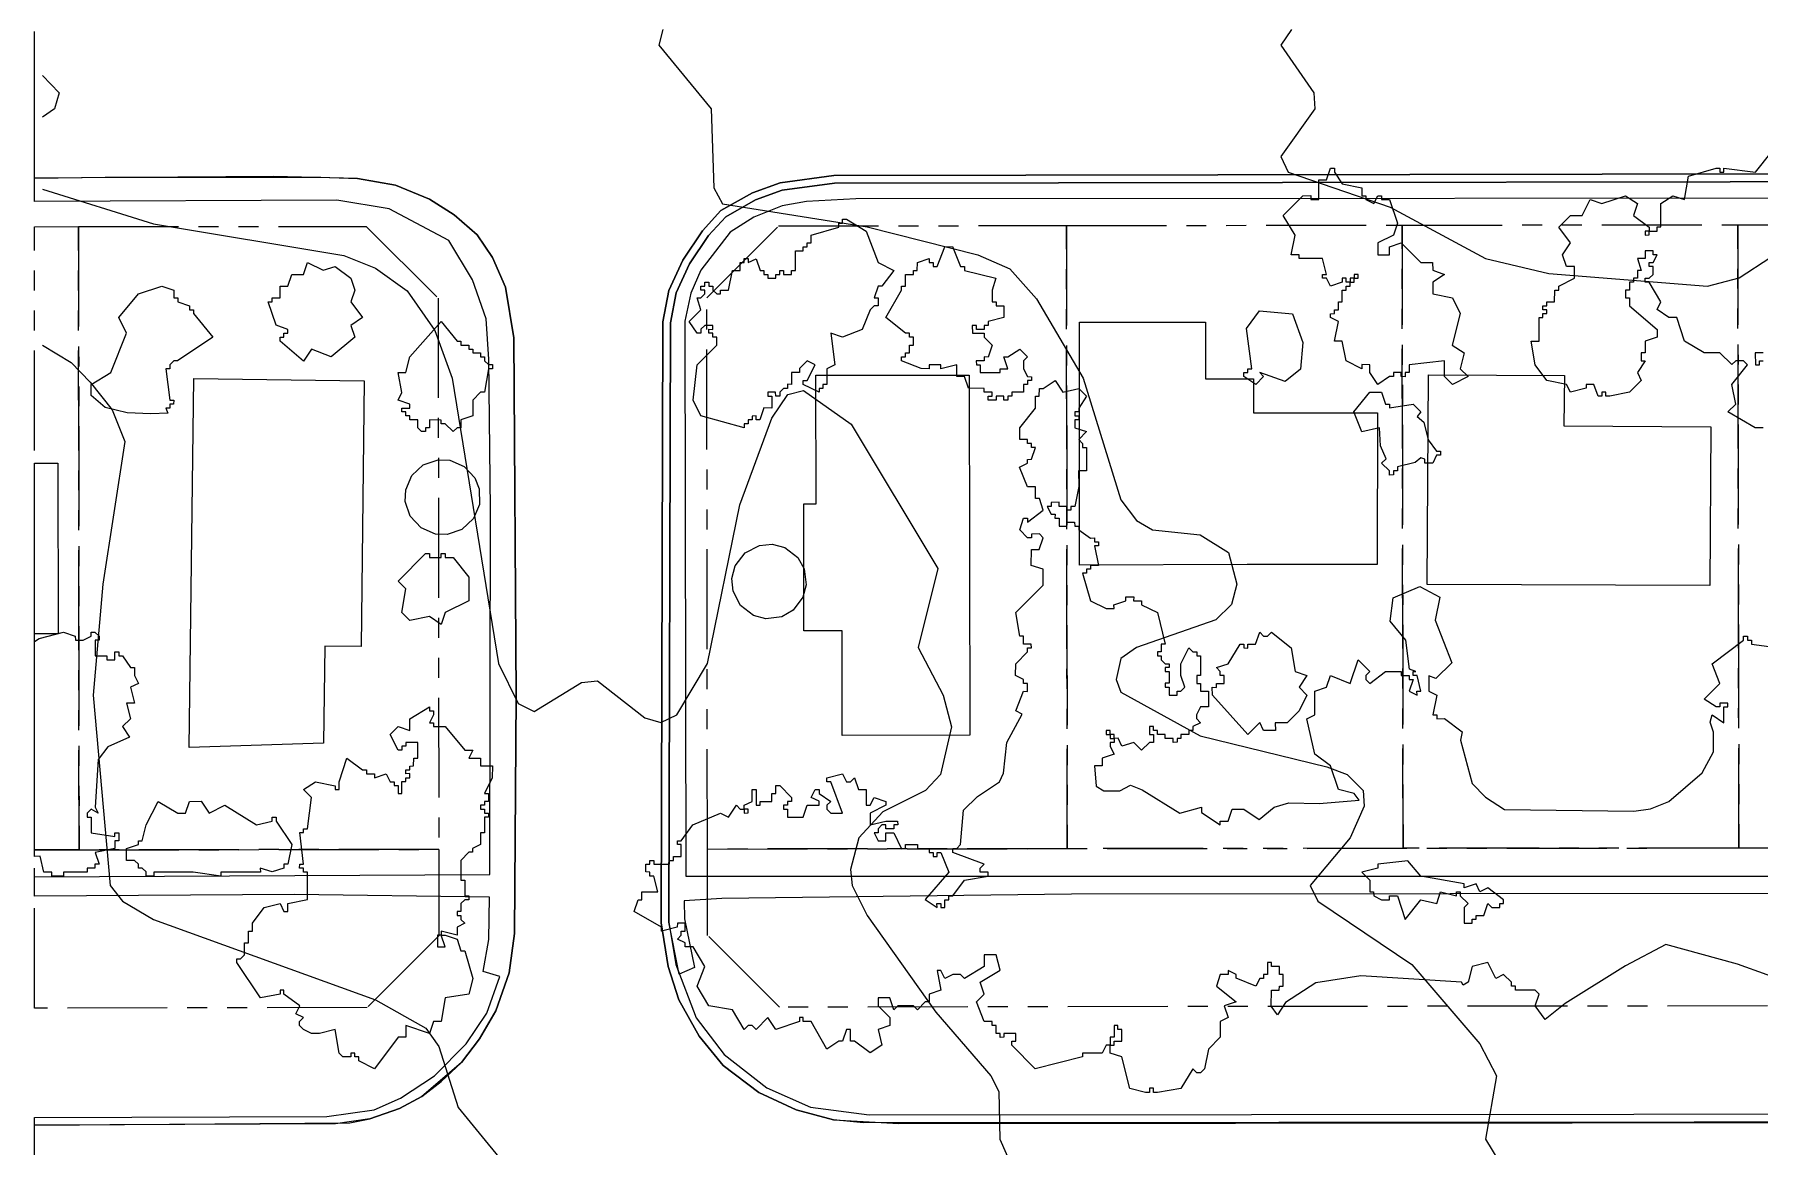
# Model space of a CAD drawing. Header units: metres. Extents: x -550 to 550, y -500 to 950.
# Drawn here: x -550 to -440.4, y -434.4 to -363.7 of the extents above; entities that cross this region are included whole.
import ezdxf

# ---------------------------------------------------------------- set-up
doc = ezdxf.new("R2010")
doc.units = ezdxf.units.M
doc.header["$LTSCALE"] = 2
doc.linetypes.add('PHANTOM', pattern=[6.35, 3.175, -0.635, 0.635, -0.635, 0.635, -0.635])
for name, color, linetype in [('SITE-BLDG-EXIST', 7, 'CONTINUOUS'), ('SITE-PROPERTY', 7, 'PHANTOM'), ('SITE-ROAD-CURB', 7, 'CONTINUOUS'), ('SITE-ROAD-PAVED', 7, 'CONTINUOUS'), ('SITE-TREE-CANOPY', 94, 'CONTINUOUS'), ('TOPO-CONTOUR-MAJOR', 8, 'CONTINUOUS'), ('TOPO-CONTOUR-MINOR', 9, 'CONTINUOUS')]:
    doc.layers.add(name, color=color, linetype=linetype)

msp = doc.modelspace()

# ---------------------------------------------------------------- linework, layer by layer
at = {"layer": 'SITE-BLDG-EXIST'}
for points in [[(-472.95, -397.43), (-483.59, -397.47), (-483.59, -382.02), (-475.6, -382.02), (-475.6, -385.63), (-472.55, -385.64), (-472.55, -387.8), (-464.67, -387.8), (-464.68, -397.43)], [(-531.56, -402.63), (-531.63, -408.8), (-540.17, -409.07), (-539.88, -385.62), (-529.05, -385.76), (-529.25, -402.65)], [(-498.67, -408.3), (-498.68, -401.66), (-501.12, -401.66), (-501.12, -393.57), (-500.34, -393.57), (-500.35, -385.4), (-490.6, -385.39), (-490.57, -408.29)], [(-461.51, -398.7), (-461.42, -385.37), (-452.79, -385.43), (-452.82, -388.62), (-443.48, -388.68), (-443.54, -398.76)], [(-548.52, -391), (-548.5, -401.85), (-550, -401.85), (-550, -391)]]:
    msp.add_lwpolyline(points, close=True, dxfattribs=at)
at = {"layer": 'SITE-PROPERTY'}
for points in [[(-547.2, -375.95), (-547.17, -415.58), (-550, -415.58), (-550, -375.96)], [(-547.17, -415.58), (-547.2, -375.95), (-528.92, -375.94), (-524.35, -380.5), (-524.31, -415.54)], [(-507.24, -415.52), (-507.28, -380.48), (-502.72, -375.91), (-484.43, -375.89), (-484.38, -415.5)], [(-484.38, -415.5), (-484.43, -375.89), (-463.1, -375.86), (-463.04, -415.47)], [(-463.04, -415.47), (-463.1, -375.86), (-441.77, -375.84), (-441.7, -415.46)], [(-441.7, -415.46), (-441.77, -375.84), (-420.45, -375.81), (-420.36, -415.43)], [(-547.17, -415.58), (-524.31, -415.54), (-524.3, -421.04), (-528.86, -425.6), (-550, -425.63), (-550, -415.58)]]:
    msp.add_lwpolyline(points, close=True, dxfattribs=at)
msp.add_lwpolyline([(-359.82, -417.33), (-365.47, -419.06), (-371.2, -420.56), (-376.99, -421.81), (-386.28, -423.4), (-395.64, -424.54), (-405.06, -425.23), (-414.49, -425.46), (-502.66, -425.57), (-507.23, -421.02), (-507.24, -415.52), (-404.36, -415.41), (-397.51, -415.22), (-391.75, -414.79), (-386.02, -414.12), (-380.32, -413.21), (-374.66, -412.05), (-369.13, -410.65), (-363.65, -409.04), (-358.26, -407.19)], dxfattribs=at)
at = {"layer": 'SITE-ROAD-CURB'}
for points in [[(-315.65, -418.24), (-484.11, -418.38), (-506.32, -418.66), (-508.72, -418.81), (-508.69, -419.95), (-508.06, -423.06), (-509.03, -423.47), (-509.7, -420.18), (-509.59, -382.08), (-509.22, -380.17), (-508.39, -378.33), (-507.17, -376.53), (-506.07, -375.33), (-504.18, -374.25), (-502.49, -373.65), (-499.17, -373.19), (-413.79, -373.06), (-405.66, -372.89), (-393.11, -371.73), (-384.56, -370.41), (-373.87, -367.97), (-369.73, -366.7), (-363.54, -365.19), (-359.32, -364.43)], [(-360.24, -365.67), (-364.54, -366.42), (-374.28, -369.22), (-378.54, -370.27), (-383.46, -371.26), (-386.92, -371.87), (-397.81, -373.33), (-405.51, -373.93), (-421.71, -374.14), (-497.82, -374.2), (-500.94, -374.36), (-502.5, -374.63), (-504.29, -375.35), (-505.79, -376.31), (-507.67, -378.72), (-508.29, -380.18), (-508.67, -381.97), (-508.62, -417.24), (-377.54, -417.24), (-364.25, -417.04), (-315.63, -416.94)], [(-259.76, -432.74), (-497.32, -432.92), (-499.24, -432.74), (-501.61, -432.09), (-503.98, -431), (-506.25, -429.28), (-507.77, -427.41), (-509.06, -425.1), (-509.73, -422.98), (-510.19, -420.21), (-510.08, -382.01), (-509.69, -380.01), (-508.81, -378.09), (-507.55, -376.22), (-506.38, -374.94), (-504.38, -373.8), (-502.61, -373.17), (-499.21, -372.7), (-413.79, -372.56)], [(-413.79, -373.06), (-499.17, -373.19), (-502.49, -373.65), (-504.18, -374.25), (-506.07, -375.33), (-507.17, -376.53), (-508.39, -378.33), (-509.22, -380.17), (-509.59, -382.08), (-509.7, -420.18), (-509.25, -422.86), (-507.96, -426.26), (-506.18, -428.59), (-503.46, -430.7), (-500.69, -431.92), (-496.97, -432.42), (-424.08, -432.36)]]:
    msp.add_lwpolyline(points, dxfattribs=at)
msp.add_lwpolyline([(-545.5, -372.81), (-531.81, -372.81), (-529.48, -372.9), (-527.06, -373.32), (-524.91, -374.21), (-523.33, -375.21), (-521.88, -376.48), (-520.89, -377.93), (-520.08, -379.8), (-519.55, -383.03), (-519.4, -405.79), (-519.49, -420.89), (-519.83, -423.38), (-520.69, -425.8), (-521.73, -427.58), (-522.87, -429.09), (-525.38, -431.25), (-526.81, -432.01), (-528.7, -432.68), (-530.87, -432.99), (-550, -433.07), (-550, -432.59), (-531.42, -432.52), (-528.42, -432.09), (-526.74, -431.36), (-524.58, -429.94), (-522.57, -427.9), (-521.26, -425.95), (-520.43, -423.63), (-521.49, -423.31), (-521.13, -421.28), (-521.08, -418.57), (-533.47, -418.42), (-550, -418.51), (-550, -417.29), (-521.07, -417.13), (-521.03, -393.94), (-521.14, -384.39), (-521.3, -381.82), (-522.16, -379.33), (-523.67, -376.84), (-527.46, -374.83), (-530.78, -374.28), (-550, -374.37), (-550, -372.87)], close=True, dxfattribs=at)
at = {"layer": 'SITE-ROAD-PAVED'}
for points in [[(-550, -443.5), (-550, -433.07), (-529.96, -432.93), (-528.7, -432.68), (-526.81, -432.01), (-525.38, -431.25), (-524.17, -430.29), (-522.87, -429.09), (-521.73, -427.58), (-520.69, -425.8), (-519.83, -423.38), (-519.49, -420.89), (-519.4, -405.79), (-519.55, -383.03), (-520.08, -379.8), (-520.89, -377.93), (-521.88, -376.48), (-523.33, -375.21), (-524.91, -374.21), (-527.06, -373.32), (-529.48, -372.9), (-534.81, -372.78), (-550, -372.87), (-550, -363.55)], [(-413.79, -372.56), (-499.21, -372.7), (-502.61, -373.17), (-504.38, -373.8), (-506.38, -374.94), (-507.55, -376.22), (-508.81, -378.09), (-509.69, -380.01), (-510.08, -382.01), (-510.19, -420.21), (-509.73, -422.98), (-509.06, -425.1), (-507.77, -427.41), (-506.25, -429.28), (-503.98, -431), (-501.61, -432.09), (-499.24, -432.74), (-495.08, -432.96), (-259.76, -432.74)]]:
    msp.add_lwpolyline(points, dxfattribs=at)
at = {"layer": 'SITE-TREE-CANOPY'}
for points in [[(-440.15, -388.74), (-440.66, -388.74), (-442.4, -387.74), (-441.9, -387.24), (-442.15, -385.99), (-441.16, -384.74), (-441.4, -384.49), (-441.9, -384.49), (-442.15, -384.73), (-442.9, -383.99), (-443.9, -383.99), (-445.15, -383.24), (-445.65, -381.74), (-446.15, -381.74), (-446.9, -381.23), (-446.65, -380.73), (-447.41, -379.49), (-447.65, -379.49), (-447.65, -379.24), (-447.41, -379.24), (-447.15, -378.99), (-447.15, -378.49), (-447.4, -378.49), (-447.4, -378.24), (-447.15, -378.24), (-446.9, -377.74), (-447.15, -377.74), (-447.15, -377.49), (-447.66, -377.49), (-447.65, -377.99), (-448.15, -377.99), (-447.9, -378.74), (-448.15, -378.74), (-448.15, -379.24), (-448.4, -379.24), (-448.4, -379.49), (-448.66, -379.49), (-448.65, -379.99), (-448.9, -379.99), (-448.9, -380.49), (-448.65, -380.49), (-448.65, -380.99), (-446.9, -382.49), (-446.9, -382.99), (-447.65, -383.24), (-447.65, -383.99), (-447.9, -383.99), (-447.9, -384.49), (-447.65, -384.49), (-448.15, -385.24), (-447.9, -385.74), (-448.65, -386.49), (-449.9, -386.74), (-450.15, -386.74), (-450.15, -386.49), (-450.4, -386.49), (-450.4, -386.74), (-450.65, -386.74), (-450.91, -385.99), (-451.4, -385.99), (-451.4, -386.23), (-452.4, -386.49), (-452.65, -385.99), (-453.9, -385.74), (-454.65, -384.74), (-454.9, -383.24), (-454.4, -383.24), (-454.4, -381.74), (-454.15, -381.74), (-454.15, -381.49), (-453.9, -381.49), (-453.9, -381.24), (-454.15, -381.24), (-454.15, -380.99), (-453.9, -380.99), (-453.9, -380.74), (-453.41, -380.74), (-453.4, -379.99), (-453.15, -379.99), (-453.15, -379.74), (-452.15, -379.24), (-452.15, -378.49), (-452.65, -378.49), (-452.9, -377.74), (-452.4, -376.99), (-453.15, -375.99), (-452.4, -375.24), (-451.66, -375.24), (-451.16, -374.24), (-450.4, -374.49), (-448.9, -373.99), (-448.15, -374.49), (-448.4, -375.24), (-447.4, -376), (-447.4, -376.24), (-447.16, -376.24), (-446.9, -376.24), (-446.9, -375.98), (-446.65, -375.98), (-446.65, -374.49), (-445.9, -373.99), (-445.15, -374.24), (-444.9, -372.74), (-443.15, -372.24), (-442.9, -372.24), (-442.9, -372.49), (-442.66, -372.49), (-442.65, -372.24), (-440.65, -372.49), (-439.65, -371.24)], [(-440.15, -383.99), (-440.66, -383.99), (-440.65, -384.74), (-440.4, -384.74), (-440.4, -384.49), (-440.15, -384.49)], [(-438.02, -424.2), (-441.78, -422.84), (-446.34, -421.58), (-448.9, -422.95), (-452.73, -425.35), (-454, -426.36), (-454.65, -425.49), (-454.4, -424.74), (-454.65, -424.5), (-455.9, -424.49), (-455.9, -424.24), (-456.15, -424.24), (-456.15, -423.99), (-456.65, -423.49), (-457.15, -423.74), (-457.65, -422.74), (-458.65, -422.99), (-458.9, -423.99), (-459.22, -424.18), (-459.32, -423.99), (-465.72, -423.59), (-468.58, -424.03), (-470.51, -425.27), (-471.02, -426.06), (-471.41, -425.5), (-471.4, -424.49), (-470.91, -424.49), (-470.9, -424.24), (-470.65, -424.24), (-470.65, -423.49), (-470.9, -423.49), (-470.9, -422.99), (-471.4, -422.99), (-471.4, -422.74), (-471.65, -422.74), (-471.66, -423.49), (-471.9, -423.49), (-471.9, -423.74), (-472.15, -423.74), (-472.4, -424.24), (-473.65, -423.73), (-473.65, -423.49), (-474.16, -423.24), (-474.16, -423.49), (-474.65, -423.49), (-474.9, -424.24), (-473.65, -425.24), (-474.4, -425.49), (-474.15, -426.24), (-474.65, -426.49), (-474.65, -427.49), (-475.41, -428.24), (-475.65, -429.49), (-475.9, -429.74), (-476.15, -429.74), (-476.4, -429.49), (-477.15, -430.74), (-478.65, -430.99), (-478.9, -430.99), (-478.9, -430.73), (-479.15, -430.73), (-479.15, -430.99), (-479.41, -430.99), (-480.4, -430.74), (-480.91, -428.74), (-481.65, -428.5), (-481.65, -427.99), (-481.9, -427.99), (-482.16, -428.49), (-483.41, -428.49), (-483.41, -428.74), (-486.41, -429.49), (-487.9, -427.99), (-487.9, -427.74), (-487.65, -427.74), (-487.65, -427.24), (-488.4, -427.24), (-488.4, -427.48), (-488.65, -427.5), (-488.65, -427.24), (-488.9, -427.24), (-488.9, -426.74), (-489.15, -426.74), (-489.15, -426.49), (-489.65, -426.49), (-490.15, -425.24), (-489.65, -424.74), (-489.9, -423.99), (-488.65, -423.23), (-488.9, -422.24), (-489.65, -422.24), (-489.66, -422.99), (-490.9, -423.74), (-491.15, -423.49), (-491.65, -423.49), (-492.15, -423.74), (-492.4, -423.24), (-492.65, -423.24), (-492.4, -424.49), (-493.16, -424.74), (-493.15, -425.24), (-493.4, -425.24), (-493.9, -425.74), (-494.15, -425.49), (-495.15, -425.49), (-495.4, -425.74), (-495.65, -424.99), (-496.4, -424.99), (-496.4, -425.49), (-495.65, -426.24), (-495.65, -426.74), (-496.4, -426.99), (-496.15, -427.99), (-496.9, -428.48), (-497.9, -427.74), (-498.15, -427.74), (-498.15, -426.99), (-498.4, -426.99), (-498.65, -427.74), (-498.9, -427.74), (-499.65, -428.24), (-500.65, -426.49), (-501.15, -426.49), (-501.15, -426.24), (-501.4, -426.24), (-501.4, -426.49), (-502.9, -426.99), (-503.4, -426.24), (-504.15, -427), (-504.4, -426.74), (-504.66, -426.74), (-504.9, -426.99), (-505.65, -425.74), (-507.15, -425.49), (-507.9, -424.24), (-507.4, -422.99), (-508.15, -421.74), (-508.65, -421.74), (-508.65, -421.49), (-509.15, -421.24), (-508.9, -420.99), (-508.9, -420.74), (-508.65, -420.74), (-508.65, -420.24), (-509.15, -420.24), (-509.16, -420.49), (-510.15, -420.74), (-510.15, -420.49), (-511.9, -419.49), (-511.65, -418.74), (-511.4, -418.74), (-511.4, -418.24), (-510.4, -418.24), (-510.65, -417.24), (-510.9, -417.24), (-510.9, -416.99), (-511.15, -416.98), (-511.15, -416.48), (-510.91, -416.48), (-510.91, -416.24), (-510.65, -416.24), (-510.65, -416.49), (-509.66, -416.49), (-509.65, -416.24), (-509.4, -416.24), (-509.4, -415.99), (-508.9, -415.99), (-508.9, -415.24), (-509.15, -415.24), (-509.15, -414.99), (-508.9, -414.99), (-508.16, -413.99), (-506.4, -413.24), (-505.9, -413.49), (-505.4, -412.74), (-505.16, -412.99), (-504.9, -412.99), (-504.9, -412.74), (-504.4, -412.49), (-504.4, -411.74), (-504.15, -411.74), (-504.15, -412.73), (-503.9, -412.73), (-503.9, -412.49), (-503.15, -412.49), (-503.15, -411.99), (-502.9, -411.99), (-502.9, -411.49), (-502.65, -411.49), (-501.9, -412.24), (-501.9, -412.49), (-502.15, -412.49), (-502.15, -412.74), (-502.4, -412.74), (-502.4, -412.99), (-502.15, -412.99), (-502.15, -413.49), (-501.15, -413.5), (-500.9, -412.74), (-500.15, -412.74), (-500.15, -412.48), (-500.65, -412.24), (-500.4, -411.74), (-500.15, -411.74), (-500.15, -411.99), (-499.4, -412.49), (-499.65, -412.74), (-499.65, -412.99), (-499.4, -413.24), (-498.65, -413.24), (-499.4, -411.24), (-499.65, -411.24), (-499.65, -410.99), (-498.65, -410.74), (-498.4, -411.24), (-498.15, -411.24), (-497.9, -410.99), (-497.65, -411.74), (-497.15, -411.74), (-497.16, -412.74), (-496.9, -412.74), (-496.65, -412.24), (-495.91, -412.49), (-495.91, -412.74), (-496.9, -413.25), (-496.9, -413.99), (-495.9, -413.74), (-495.16, -413.74), (-495.15, -413.99), (-495.4, -413.99), (-495.4, -414.24), (-495.9, -414.24), (-495.9, -413.99), (-496.15, -413.99), (-496.4, -414.24), (-496.4, -414.49), (-496.65, -414.49), (-496.4, -414.99), (-495.9, -414.99), (-495.9, -414.49), (-495.4, -414.49), (-494.91, -415.5), (-494.65, -415.48), (-494.65, -415.24), (-493.9, -415.24), (-493.9, -415.49), (-493.15, -415.49), (-493.15, -415.74), (-492.9, -415.74), (-492.9, -415.99), (-492.65, -415.99), (-492.65, -415.74), (-492.41, -415.74), (-491.9, -416.99), (-493.4, -418.73), (-492.65, -419.24), (-492.66, -418.99), (-492.4, -418.99), (-492.4, -419.24), (-492.15, -419.24), (-492.15, -418.74), (-491.9, -418.74), (-491.9, -418.49), (-491.65, -418.49), (-490.9, -417.49), (-489.4, -417.24), (-489.4, -416.99), (-489.9, -416.99), (-489.9, -416.74), (-489.65, -416.49), (-491.65, -415.74), (-491.65, -415.49), (-491.4, -415.49), (-491.15, -415.24), (-490.98, -413.05), (-490.08, -412.18), (-488.68, -411.25), (-488.42, -410.7), (-488.21, -408.75), (-487.25, -406.94), (-487.65, -406.74), (-487.15, -405.49), (-486.91, -405.5), (-486.9, -404.99), (-487.15, -404.99), (-487.15, -404.74), (-487.66, -404.49), (-487.65, -403.74), (-486.9, -402.99), (-486.9, -402.74), (-486.65, -402.74), (-486.66, -402.49), (-487.15, -402.49), (-487.15, -401.99), (-487.4, -401.99), (-487.65, -400.49), (-485.91, -398.74), (-485.9, -397.74), (-486.66, -397.49), (-486.65, -396.49), (-486.16, -396.49), (-485.9, -395.74), (-486.15, -395.48), (-486.65, -395.5), (-486.65, -395.74), (-486.9, -395.74), (-487.4, -395.24), (-487.15, -394.49), (-486.9, -394.49), (-486.9, -394.74), (-485.9, -393.99), (-486.15, -393.24), (-486.4, -393.24), (-486.4, -392.49), (-486.9, -392.49), (-487.41, -391.24), (-486.9, -390.99), (-486.9, -390.75), (-486.65, -390.73), (-486.4, -389.99), (-486.65, -389.99), (-486.65, -389.74), (-486.9, -389.74), (-486.9, -389.49), (-487.4, -389.49), (-487.4, -388.74), (-486.4, -387.49), (-486.4, -386.74), (-486.16, -386.74), (-486.15, -386.24), (-485.9, -386.24), (-485.15, -385.74), (-484.65, -386.49), (-483.65, -386.24), (-483.15, -386.73), (-483.65, -387.49), (-483.65, -387.74), (-483.9, -387.73), (-483.9, -387.99), (-483.65, -387.99), (-483.65, -388.24), (-483.9, -388.24), (-483.9, -388.74), (-483.15, -388.99), (-483.65, -389.49), (-483.4, -389.74), (-483.4, -389.99), (-483.15, -389.99), (-483.15, -391.48), (-483.66, -391.49), (-483.65, -392.48), (-483.9, -393.74), (-484.15, -393.74), (-484.15, -393.99), (-484.4, -393.99), (-484.4, -393.74), (-484.9, -393.74), (-484.9, -393.48), (-485.4, -393.49), (-485.4, -393.74), (-485.65, -393.74), (-485.4, -394.24), (-485.15, -394.24), (-485.16, -394.49), (-484.9, -394.49), (-484.9, -394.99), (-484.4, -394.99), (-484.4, -394.74), (-483.91, -394.74), (-483.9, -394.99), (-483.65, -394.99), (-483.65, -395.24), (-482.9, -395.75), (-482.65, -395.73), (-482.65, -395.99), (-482.4, -395.99), (-482.4, -396.24), (-482.65, -396.24), (-482.4, -397.49), (-482.91, -397.49), (-482.91, -397.74), (-483.15, -397.74), (-483.15, -397.99), (-483.4, -397.99), (-482.9, -399.74), (-481.9, -400.24), (-481.4, -400.24), (-481.41, -399.99), (-480.65, -399.74), (-480.65, -399.49), (-480.15, -399.49), (-480.16, -399.74), (-479.65, -399.74), (-479.65, -399.99), (-478.65, -400.49), (-478.15, -402.49), (-478.4, -402.49), (-478.4, -402.99), (-478.65, -402.99), (-478.65, -403.24), (-478.4, -403.24), (-478.4, -403.49), (-478.15, -403.74), (-477.9, -403.74), (-477.9, -403.99), (-478.15, -403.99), (-478.15, -404.24), (-477.9, -404.24), (-477.9, -404.98), (-478.15, -404.98), (-478.15, -405.24), (-477.9, -405.24), (-477.9, -405.74), (-477.4, -405.74), (-477.4, -405.49), (-477.15, -405.49), (-476.9, -405.24), (-477.15, -404.49), (-477.15, -403.74), (-476.65, -402.74), (-476.4, -402.98), (-476.15, -402.99), (-476.15, -403.24), (-475.9, -403.24), (-475.9, -404.49), (-476.15, -404.49), (-476.15, -404.99), (-475.9, -404.99), (-475.9, -405.49), (-475.4, -405.49), (-475.4, -406.49), (-475.9, -406.49), (-476.16, -406.99), (-476.16, -407.23), (-475.9, -407.49), (-476.4, -407.73), (-476.4, -407.99), (-476.66, -407.99), (-476.66, -408.23), (-477.15, -408.25), (-477.15, -408.49), (-477.4, -408.49), (-477.4, -408.73), (-477.65, -408.75), (-477.65, -408.49), (-478.15, -408.49), (-478.15, -408.24), (-478.65, -408.24), (-478.65, -407.99), (-478.9, -407.99), (-478.9, -407.74), (-479.16, -407.74), (-479.16, -407.99), (-479.15, -408.24), (-478.9, -408.24), (-478.9, -408.74), (-479.15, -408.74), (-479.65, -409.24), (-480.15, -408.74), (-480.91, -408.99), (-481.15, -408.48), (-481.4, -408.5), (-481.4, -408.74), (-481.65, -408.74), (-481.65, -409), (-481.4, -409.49), (-482.15, -409.74), (-482.15, -410.24), (-482.65, -410.24), (-482.55, -411.52), (-482.06, -411.82), (-481.03, -411.82), (-480.35, -411.47), (-479.61, -411.76), (-477.23, -413.25), (-475.84, -412.87), (-475.85, -413.19), (-474.65, -413.99), (-474.65, -413.74), (-474.15, -413.74), (-473.9, -412.99), (-473.15, -412.99), (-472.18, -413.64), (-471.23, -412.85), (-470.29, -412.58), (-468.36, -412.63), (-465.83, -412.42), (-466.15, -411.99), (-467.15, -411.74), (-467.65, -410.24), (-468.65, -409.49), (-469.15, -407.24), (-468.65, -406.99), (-468.65, -405.49), (-467.9, -405.24), (-467.65, -404.49), (-466.4, -404.99), (-465.9, -403.49), (-465.15, -404.24), (-465.4, -404.49), (-465.4, -404.74), (-465.15, -404.99), (-464.16, -404.24), (-463.15, -404.24), (-463.15, -404.49), (-462.65, -404.49), (-462.65, -404.74), (-462.4, -404.74), (-462.65, -405.48), (-462.15, -405.74), (-462.16, -405.49), (-461.9, -405.49), (-462.15, -404.48), (-462.4, -404.5), (-462.4, -404.24), (-462.22, -404.24), (-462.62, -404.09), (-462.87, -402.25), (-463.86, -401.03), (-463.66, -399.55), (-461.98, -398.84), (-460.7, -399.51), (-461, -400.98), (-459.93, -403.68), (-460.96, -404.68), (-461.4, -404.52), (-461.4, -405.49), (-460.9, -405.74), (-461.15, -406.99), (-460.9, -406.99), (-460.9, -407.24), (-460.4, -407.23), (-459.29, -408.07), (-459.39, -408.6), (-458.64, -411.36), (-457.81, -412.23), (-456.6, -413.01), (-448.37, -413.12), (-447.31, -412.97), (-446.16, -412.5), (-444.04, -410.68), (-443.32, -409.35), (-443.32, -408.1), (-443.52, -407.46), (-443.4, -406.99), (-442.66, -407.49), (-442.65, -406.49), (-442.4, -406.49), (-442.4, -406.24), (-442.9, -406.24), (-442.9, -406.49), (-443.15, -406.49), (-443.9, -405.99), (-442.9, -404.99), (-443.4, -403.74), (-441.4, -402.24), (-441.4, -401.99), (-441.15, -401.99), (-441.15, -402.24), (-440.9, -402.24), (-440.9, -402.49), (-439.15, -402.74)]]:
    msp.add_lwpolyline(points, dxfattribs=at)
for points in [[(-466.65, -379.49), (-466.65, -379.24), (-466.9, -379.24), (-466.9, -379.49), (-467.65, -379.74), (-467.9, -379.24), (-468.15, -379.24), (-468.15, -378.99), (-467.91, -378.99), (-468.15, -377.99), (-469.65, -377.99), (-469.65, -377.74), (-470.15, -377.74), (-469.9, -376.49), (-470.65, -375.24), (-469.4, -374), (-468.9, -373.98), (-468.9, -374.24), (-468.4, -374.24), (-468.4, -372.98), (-467.9, -372.99), (-467.65, -372.24), (-467.4, -372.24), (-467.4, -372.49), (-466.9, -373.24), (-465.65, -373.49), (-465.65, -373.99), (-465.41, -373.99), (-465.41, -374.23), (-464.9, -374.49), (-464.65, -373.99), (-464.4, -373.99), (-464.4, -374.24), (-463.9, -374.24), (-463.4, -375.74), (-463.65, -376.5), (-464.65, -376.99), (-464.65, -377.74), (-463.9, -377.74), (-463.9, -377.24), (-463.16, -376.99), (-461.9, -378.24), (-461.16, -378.24), (-461.15, -378.73), (-460.4, -378.99), (-461.15, -379.49), (-461.15, -380.24), (-459.9, -380.49), (-459.4, -381.48), (-459.91, -383.49), (-459.15, -383.99), (-459.4, -384.99), (-458.9, -385.49), (-459.9, -385.99), (-460.4, -385.49), (-460.41, -384.49), (-462.65, -384.74), (-462.65, -385.24), (-462.9, -385.24), (-462.9, -385.5), (-463.15, -385.49), (-463.15, -385.24), (-463.65, -385.24), (-463.65, -385.49), (-463.9, -385.49), (-464.65, -385.99), (-465.15, -385.24), (-465.15, -384.74), (-465.65, -384.73), (-465.65, -384.99), (-466.65, -384.49), (-466.9, -383.24), (-467.4, -383.24), (-467.15, -381.99), (-467.65, -381.74), (-467.65, -381.5), (-467.4, -381.48), (-467.4, -381.24), (-467.15, -381.24), (-467.15, -380.74), (-466.9, -380.74), (-466.9, -379.99), (-466.65, -379.99), (-466.65, -379.74), (-466.4, -379.74), (-466.4, -379.49)], [(-496.15, -379.74), (-496.4, -379.74), (-496.65, -380.49), (-496.4, -380.49), (-496.4, -380.99), (-496.65, -380.99), (-496.9, -381.24), (-497.4, -382.49), (-498.65, -382.99), (-499.4, -382.74), (-499.15, -384.74), (-499.65, -384.99), (-499.65, -385.99), (-499.9, -385.99), (-499.9, -386.24), (-500.15, -386.24), (-500.15, -386.49), (-501.15, -385.99), (-501.15, -385.74), (-500.9, -385.74), (-500.4, -384.74), (-500.9, -384.48), (-501.4, -384.98), (-501.4, -385.24), (-501.9, -385.24), (-501.9, -385.99), (-502.15, -385.98), (-502.15, -386.24), (-502.4, -386.24), (-502.65, -386.48), (-502.65, -386.74), (-502.9, -386.74), (-502.91, -386.48), (-503.4, -386.49), (-503.4, -386.74), (-503.15, -386.74), (-503.15, -387.49), (-503.65, -387.48), (-503.91, -388.24), (-504.15, -388.24), (-504.15, -387.98), (-504.4, -388), (-504.4, -388.24), (-504.65, -388.24), (-504.65, -388.5), (-504.9, -388.49), (-504.9, -388.74), (-507.66, -387.99), (-508.15, -386.99), (-507.9, -384.74), (-506.65, -383.49), (-506.65, -382.99), (-506.9, -382.99), (-506.9, -382.74), (-507.15, -382.74), (-507.15, -382.48), (-506.9, -382.49), (-506.9, -382.24), (-507.4, -382.24), (-507.65, -382.48), (-507.66, -382.74), (-507.9, -382.74), (-508.41, -381.99), (-507.65, -381.24), (-507.9, -380.49), (-507.65, -380.49), (-507.41, -380.24), (-507.41, -379.99), (-507.65, -379.99), (-507.65, -379.74), (-507.4, -379.74), (-507.4, -379.49), (-507.15, -379.49), (-507.15, -379.74), (-506.9, -379.74), (-506.9, -379.99), (-506.65, -380.24), (-506.4, -380.24), (-506.4, -379.99), (-505.9, -380), (-505.65, -378.74), (-505.15, -378.74), (-505.16, -378.24), (-504.9, -378.24), (-504.9, -377.99), (-504.65, -377.99), (-504.65, -378.24), (-504.15, -378), (-503.9, -378.74), (-503.65, -378.74), (-503.65, -378.99), (-503.4, -378.99), (-503.4, -379.24), (-502.9, -379.24), (-502.9, -378.99), (-502.65, -378.99), (-502.65, -378.74), (-502.4, -378.74), (-502.4, -378.99), (-501.9, -378.99), (-501.9, -378.74), (-501.65, -378.74), (-501.65, -377.49), (-501.15, -377.49), (-501.15, -377.24), (-500.91, -377.24), (-500.9, -376.99), (-500.65, -376.99), (-500.65, -376.49), (-498.9, -375.99), (-498.9, -375.74), (-498.66, -375.74), (-498.66, -375.49), (-498.4, -375.49), (-497.15, -376.24), (-496.4, -378.24), (-495.4, -378.74)], [(-447.65, -376.24), (-447.65, -376.5), (-447.4, -376.48), (-447.4, -376.24)], [(-491.15, -378.49), (-490.9, -378.49), (-490.9, -378.74), (-488.91, -379.24), (-489.15, -379.99), (-489.15, -380.74), (-488.9, -380.74), (-488.9, -380.99), (-488.4, -380.99), (-488.4, -381.74), (-489.4, -381.99), (-489.4, -382.24), (-489.65, -382.24), (-489.65, -382.49), (-490.15, -382.49), (-490.15, -382.24), (-490.41, -382.24), (-490.4, -382.74), (-489.65, -382.74), (-489.65, -382.99), (-489.15, -383.49), (-489.4, -384.25), (-489.65, -384.24), (-489.65, -384.49), (-490.16, -384.49), (-490.15, -384.74), (-489.9, -384.75), (-489.9, -385.23), (-488.65, -385.24), (-488.65, -384.99), (-488.15, -384.99), (-488.4, -384.24), (-488.15, -384.24), (-487.4, -383.74), (-486.9, -384.24), (-487.15, -384.49), (-487.15, -384.99), (-486.91, -385.49), (-486.65, -385.5), (-486.65, -385.74), (-486.9, -385.74), (-486.9, -386), (-487.15, -385.99), (-487.15, -386.48), (-487.9, -386.49), (-487.9, -386.74), (-488.15, -386.74), (-488.15, -386.99), (-488.4, -386.99), (-488.4, -386.74), (-488.9, -386.74), (-488.9, -386.99), (-489.4, -386.99), (-489.4, -386.74), (-489.15, -386.74), (-489.15, -386.49), (-489.65, -386.49), (-489.65, -386.24), (-490.65, -386.23), (-490.9, -385.49), (-491.4, -385.49), (-491.4, -384.74), (-492.4, -384.99), (-492.4, -384.74), (-493.15, -384.74), (-493.16, -384.99), (-493.65, -384.98), (-494.9, -384.49), (-494.9, -384.24), (-494.65, -384.24), (-494.65, -383.99), (-494.4, -383.99), (-494.4, -383.49), (-494.15, -383.49), (-494.15, -382.99), (-494.4, -382.99), (-494.4, -382.74), (-494.66, -382.74), (-495.9, -381.74), (-494.9, -379.99), (-494.9, -379.74), (-494.65, -379.74), (-494.65, -378.99), (-494.15, -378.99), (-494.15, -378.74), (-493.91, -378.74), (-493.9, -378.24), (-493.15, -377.99), (-493.15, -378.24), (-492.9, -378.24), (-492.9, -378.49), (-492.65, -378.49), (-492.15, -377.24), (-491.66, -377.23)], [(-531.65, -378.73), (-530.9, -378.49), (-529.9, -379.24), (-529.65, -379.99), (-529.9, -380.74), (-529.15, -381.74), (-529.9, -382.24), (-529.65, -382.99), (-531.15, -384.24), (-532.4, -383.74), (-532.9, -384.5), (-534.4, -383.24), (-534.4, -382.99), (-534.15, -382.99), (-534.15, -382.74), (-533.9, -382.74), (-533.9, -382.49), (-534.65, -382.23), (-535.16, -380.74), (-534.9, -380.74), (-534.9, -380.49), (-534.4, -380.49), (-534.4, -379.74), (-533.9, -379.74), (-533.65, -378.99), (-532.91, -378.99), (-532.65, -378.24)], [(-466.15, -379.49), (-466.15, -379.24), (-466.4, -379.24), (-466.4, -379.49)], [(-465.9, -379.24), (-465.9, -378.99), (-466.15, -378.99), (-466.15, -379.24)], [(-542.6, -387.85), (-544.11, -387.79), (-545.5, -387.45), (-546.4, -386.69), (-546.4, -385.99), (-545.16, -385.23), (-544.15, -382.74), (-544.65, -381.74), (-543.4, -380.24), (-541.9, -379.74), (-541.15, -379.99), (-541.15, -380.49), (-540.9, -380.49), (-540.9, -380.74), (-540.15, -380.99), (-540.15, -381.24), (-539.9, -381.24), (-539.9, -381.49), (-538.66, -382.99), (-540.91, -384.49), (-541.15, -384.49), (-541.4, -384.74), (-541.4, -384.99), (-541.65, -384.99), (-541.4, -386.99), (-541.15, -386.99), (-541.16, -387.24), (-541.4, -387.24), (-541.4, -387.49), (-541.65, -387.49), (-541.52, -387.82)], [(-472.99, -382.43), (-472.17, -381.3), (-470.07, -381.51), (-469.41, -383.32), (-469.56, -385.02), (-470.53, -385.8), (-472.15, -385.24), (-471.9, -385.49), (-472.4, -385.99), (-473.15, -385.49), (-473.15, -385.24), (-472.9, -385.24), (-472.9, -384.99), (-472.65, -384.99)], [(-523.15, -383.24), (-522.9, -383.24), (-522.9, -383.49), (-522.4, -383.49), (-522.41, -383.74), (-522.15, -383.74), (-522.15, -383.99), (-521.65, -383.99), (-521.65, -384.24), (-521.4, -384.24), (-521.4, -384.49), (-521.15, -384.73), (-520.9, -384.73), (-520.9, -384.99), (-521.15, -384.99), (-521.4, -386.49), (-521.65, -386.49), (-522.15, -386.99), (-522.15, -387.99), (-522.9, -388.24), (-522.9, -388.74), (-523.15, -388.74), (-523.4, -388.99), (-523.9, -388.49), (-524.15, -388.49), (-524.15, -388.25), (-524.9, -388.24), (-524.91, -388.74), (-525.15, -388.74), (-525.15, -388.99), (-525.4, -388.99), (-525.65, -388.74), (-525.65, -388.24), (-526.15, -388.24), (-526.15, -387.99), (-526.4, -387.99), (-526.4, -387.74), (-526.65, -387.74), (-526.65, -387.49), (-526.15, -387.49), (-526.15, -387.24), (-526.9, -386.98), (-526.65, -386.5), (-526.9, -385.24), (-526.4, -385.24), (-526.15, -384.24), (-524.15, -381.99)], [(-460.91, -390.24), (-460.65, -390.24), (-460.65, -390.49), (-460.91, -390.49), (-461.15, -390.99), (-461.65, -390.99), (-461.65, -390.74), (-461.9, -390.65), (-462.26, -390.95), (-463.4, -391.23), (-463.4, -391.49), (-463.65, -391.49), (-463.65, -391.73), (-463.9, -391.75), (-463.9, -391.49), (-464.4, -390.99), (-464.12, -390.71), (-464.47, -389.9), (-464.53, -388.74), (-465.65, -389), (-466.16, -387.74), (-465.15, -386.49), (-464.4, -386.49), (-464.15, -387.24), (-463.9, -387.24), (-463.9, -387.48), (-462.4, -387.24), (-461.9, -387.74), (-462.15, -388.02), (-461.72, -388.39), (-461.44, -389.52)], [(-522.11, -394.52), (-522.84, -395.2), (-523.78, -395.52), (-524.53, -395.5), (-525.44, -395.11), (-526.12, -394.37), (-526.44, -393.44), (-526.41, -392.69), (-526.02, -391.78), (-525.3, -391.1), (-524.35, -390.78), (-523.61, -390.8), (-522.7, -391.2), (-522.02, -391.92), (-521.74, -392.62), (-521.72, -393.61)], [(-523.9, -396.99), (-523.4, -396.99), (-522.4, -398.24), (-522.4, -399.74), (-523.9, -400.49), (-524.15, -401.24), (-524.9, -400.74), (-526.15, -400.99), (-526.65, -400.49), (-526.4, -398.99), (-526.9, -398.49), (-525.16, -396.74), (-524.9, -396.74), (-524.9, -396.99), (-524.4, -396.99), (-524.15, -396.99), (-524.15, -396.74), (-523.91, -396.74)], [(-500.96, -398.72), (-501.17, -399.52), (-501.79, -400.33), (-502.51, -400.76), (-503.53, -400.89), (-504.32, -400.68), (-505.14, -400.04), (-505.61, -399.14), (-505.69, -398.32), (-505.48, -397.52), (-504.85, -396.7), (-503.94, -396.23), (-503.12, -396.15), (-502.32, -396.36), (-501.5, -397), (-501.1, -397.71)], [(-549.7, -402.14), (-548.15, -401.74), (-547.41, -401.99), (-547.4, -402.24), (-546.9, -402.24), (-546.4, -401.98), (-546.4, -401.74), (-546.16, -401.74), (-545.9, -401.99), (-545.9, -402.24), (-546.15, -402.24), (-546.15, -403.24), (-545.41, -403.24), (-545.4, -403.49), (-544.9, -403.49), (-544.9, -402.99), (-544.65, -402.99), (-544.65, -403.24), (-544.4, -403.24), (-543.9, -403.99), (-543.65, -403.99), (-543.65, -404.49), (-543.4, -404.99), (-543.91, -405.24), (-543.65, -406.24), (-544.15, -406.24), (-543.9, -407.24), (-544.4, -407.74), (-543.96, -408.41), (-545.34, -409.03), (-545.95, -409.84), (-546.14, -412.85), (-545.95, -413.24), (-546.4, -412.99), (-546.65, -413.24), (-546.65, -413.49), (-546.4, -413.49), (-546.4, -414.49), (-544.9, -414.73), (-544.9, -414.49), (-544.65, -414.49), (-544.65, -414.99), (-544.9, -414.99), (-544.9, -415.49), (-546.15, -415.75), (-545.9, -416.49), (-546.16, -416.49), (-546.16, -416.74), (-546.65, -416.73), (-546.65, -416.99), (-548.15, -416.99), (-548.15, -417.24), (-548.9, -417.24), (-548.9, -416.99), (-549.4, -416.99), (-549.65, -415.98), (-550, -415.99), (-550, -402.33)], [(-470.15, -402.74), (-469.9, -404.24), (-469.15, -404.49), (-469.65, -405.24), (-469.15, -405.74), (-469.65, -406.74), (-470.4, -407.49), (-471.16, -407.49), (-471.15, -407.99), (-471.9, -407.99), (-472.15, -407.48), (-472.91, -408.24), (-475.15, -405.75), (-475.16, -405.24), (-474.9, -405.25), (-474.9, -404.99), (-474.4, -404.99), (-474.4, -404.49), (-474.66, -404.49), (-474.66, -404.24), (-474.9, -403.99), (-474.15, -403.74), (-473.4, -402.49), (-473.15, -402.49), (-473.15, -402.74), (-472.9, -402.75), (-472.9, -402.49), (-472.41, -402.49), (-472.15, -401.74), (-471.9, -401.99), (-471.65, -401.99), (-471.4, -401.73)], [(-523.9, -420.99), (-523.15, -421.24), (-522.9, -421.99), (-522.65, -421.99), (-522.15, -423.74), (-522.4, -424.74), (-523.9, -424.99), (-524.15, -426.49), (-524.65, -426.49), (-524.9, -427.24), (-526.4, -426.74), (-526.4, -427.49), (-526.9, -427.49), (-528.4, -429.49), (-529.4, -428.99), (-529.4, -428.74), (-529.65, -428.74), (-529.65, -428.49), (-529.9, -428.49), (-529.9, -428.74), (-530.41, -428.74), (-530.65, -428.49), (-530.9, -426.99), (-531.9, -427.24), (-532.4, -427.24), (-532.9, -426.99), (-533.16, -426.74), (-533.16, -426.49), (-532.9, -426.24), (-533.4, -425.99), (-533.15, -425.49), (-534.15, -424.74), (-534.15, -424.49), (-534.4, -424.49), (-534.4, -424.74), (-535.65, -424.99), (-537.15, -422.74), (-537.15, -422.49), (-536.9, -422.49), (-536.65, -422.24), (-536.65, -421.49), (-536.4, -421.49), (-536.41, -420.74), (-536.15, -420.74), (-536.15, -420.24), (-535.4, -419.24), (-534.4, -418.99), (-534.15, -419.49), (-533.9, -419.49), (-533.9, -418.99), (-532.65, -418.73), (-532.65, -416.99), (-532.9, -416.99), (-532.9, -416.74), (-533.16, -416.74), (-533.15, -416.49), (-532.9, -416.49), (-533.15, -414.48), (-532.9, -414.48), (-532.9, -414.24), (-532.65, -414.24), (-532.4, -412.24), (-532.9, -411.74), (-532.15, -411.24), (-530.9, -411.5), (-530.9, -411.74), (-530.65, -411.74), (-530.65, -411.24), (-530.15, -409.74), (-529.15, -410.49), (-528.9, -410.49), (-528.9, -410.74), (-528.4, -410.74), (-528.4, -410.99), (-527.65, -410.74), (-527.4, -411.24), (-527.15, -411.24), (-527.15, -411.49), (-526.9, -411.49), (-526.9, -411.99), (-526.65, -411.99), (-526.65, -411.23), (-526.41, -411.23), (-526.4, -410.99), (-526.15, -410.99), (-526.15, -410.73), (-526.4, -410.75), (-526.4, -410.49), (-526.15, -410.49), (-526.15, -410.25), (-525.91, -410.23), (-525.9, -409.74), (-525.65, -409.75), (-525.65, -408.74), (-526.4, -408.74), (-526.4, -408.99), (-526.65, -408.99), (-526.66, -409.24), (-526.9, -409.24), (-527.41, -408.24), (-526.9, -407.74), (-526.15, -407.99), (-526.15, -407.24), (-524.9, -406.49), (-524.9, -406.74), (-524.65, -406.74), (-524.65, -406.99), (-524.9, -407.49), (-524.65, -407.49), (-524.65, -407.74), (-523.9, -407.73), (-522.65, -409.24), (-522.15, -409.24), (-522.4, -409.74), (-521.66, -409.74), (-521.65, -410.24), (-520.9, -410.24), (-520.91, -410.99), (-521.41, -411.99), (-521.15, -411.99), (-521.15, -412.49), (-521.4, -412.49), (-521.4, -412.74), (-521.65, -412.74), (-521.65, -412.99), (-521.4, -412.99), (-521.4, -413.24), (-521.15, -413.24), (-521.16, -413.49), (-521.4, -413.49), (-521.4, -414.49), (-521.66, -414.49), (-521.65, -415.23), (-522.16, -415.49), (-522.16, -415.73), (-522.4, -415.73), (-522.9, -416.25), (-522.9, -417.49), (-522.65, -417.49), (-522.65, -418.49), (-522.41, -418.49), (-522.41, -418.74), (-522.65, -418.74), (-522.9, -418.99), (-522.91, -419.49), (-523.15, -419.49), (-523.15, -419.74), (-522.91, -419.74), (-522.9, -419.99), (-522.65, -420.24), (-523.15, -420.49), (-523.15, -420.99), (-524.15, -420.74), (-524.15, -420.99)], [(-481.66, -407.99), (-481.9, -407.99), (-481.9, -408.24), (-481.65, -408.24)], [(-481.4, -408.24), (-481.65, -408.24), (-481.65, -408.49), (-481.4, -408.5)], [(-538.9, -413.24), (-537.9, -412.74), (-535.9, -413.99), (-534.9, -413.74), (-534.9, -413.49), (-534.65, -413.49), (-534.65, -413.74), (-533.65, -415.24), (-533.9, -416.49), (-534.15, -416.49), (-534.15, -416.74), (-534.9, -416.98), (-535.66, -416.74), (-535.65, -416.99), (-538.15, -416.99), (-538.15, -417.24), (-539.91, -416.99), (-542.41, -416.99), (-542.41, -417.24), (-542.9, -417.24), (-542.9, -416.98), (-543.15, -416.74), (-543.4, -416.74), (-543.4, -416.49), (-543.65, -416.24), (-544.15, -416.24), (-544.15, -415.49), (-543.4, -415.24), (-543.4, -414.99), (-543.15, -414.99), (-542.9, -413.99), (-542.15, -412.49), (-540.9, -413.24), (-540.41, -413.24), (-540.15, -412.49), (-539.4, -412.48)], [(-504.9, -413.25), (-504.65, -413.23), (-504.65, -412.99), (-504.9, -412.99)], [(-464.65, -416.74), (-465.66, -416.99), (-465.15, -417.49), (-465.15, -418.24), (-464.91, -418.24), (-464.9, -418.49), (-464.4, -418.74), (-463.9, -418.74), (-463.9, -418.49), (-463.4, -418.49), (-462.9, -419.99), (-461.9, -418.75), (-460.9, -418.99), (-460.65, -418.24), (-459.65, -418.49), (-459.65, -418.24), (-459.4, -418.24), (-459.4, -418.49), (-458.9, -418.99), (-459.16, -419.24), (-459.15, -420.24), (-458.65, -420.24), (-458.65, -419.98), (-458.4, -419.98), (-458.4, -419.74), (-457.91, -419.74), (-457.65, -418.98), (-457.4, -419.24), (-457.15, -419.24), (-456.9, -419.24), (-456.9, -418.99), (-456.65, -418.99), (-456.65, -418.74), (-457.65, -417.99), (-458.15, -418.24), (-458.4, -417.74), (-459.15, -417.99), (-459.15, -417.74), (-461.91, -417.24), (-462.74, -416.27), (-464.65, -416.49)], [(-524.4, -420.99), (-524.4, -421.74), (-523.9, -421.74), (-524.15, -420.99)], [(-481.4, -427.99), (-481.4, -427.74), (-480.9, -427.74), (-480.9, -426.99), (-481.16, -426.99), (-481.16, -426.74), (-481.4, -426.74), (-481.4, -427.49), (-481.66, -427.49), (-481.65, -427.99)]]:
    msp.add_lwpolyline(points, close=True, dxfattribs=at)
at = {"layer": 'TOPO-CONTOUR-MAJOR'}
msp.add_lwpolyline([(-510.07, -363.43), (-510.33, -364.43), (-507.01, -368.46), (-506.84, -373.5), (-506.29, -374.51), (-497.1, -375.98), (-490.05, -377.74), (-488.03, -378.65), (-486.34, -380.55), (-483.37, -385.59), (-480.98, -393.33), (-479.97, -394.63), (-478.96, -395.23), (-475.94, -395.54), (-474.14, -396.68), (-473.61, -398.69), (-473.93, -399.97), (-474.93, -400.95), (-479.97, -402.71), (-480.98, -403.41), (-481.26, -404.74), (-480.98, -405.55), (-475.94, -408.32), (-467.88, -410.3), (-466.59, -410.78), (-465.57, -411.79), (-465.51, -412.8), (-466.39, -414.81), (-468.95, -417.84), (-468.46, -418.84), (-462.48, -422.87), (-458.17, -427.91), (-457.1, -429.93), (-457.8, -433.96), (-455.97, -436.98)], dxfattribs=at)
at = {"layer": 'TOPO-CONTOUR-MINOR'}
for points in [[(-470.12, -363.43), (-470.81, -364.43), (-468.7, -367.46), (-468.64, -368.46), (-470.81, -371.49), (-470.35, -372.49), (-463.85, -374.71), (-457.8, -377.98), (-453.77, -378.93), (-443.7, -379.75), (-441.68, -379.22), (-437.65, -376.58), (-435.64, -376.03), (-424.55, -376.18), (-407.42, -374.66), (-402.19, -373.5), (-397.35, -371.86), (-391.3, -370.63), (-390.85, -370.48), (-390.37, -369.47), (-394.32, -368.53), (-396.64, -367.46), (-397.01, -366.45), (-393.69, -363.43)], [(-549.5, -366.36), (-548.43, -367.46), (-548.73, -368.46), (-549.5, -369.01)], [(-549.5, -373.57), (-542.44, -375.78), (-530.35, -377.79), (-528.34, -378.59), (-526.32, -380.04), (-524.56, -382.57), (-523.47, -385.59), (-520.52, -403.73), (-519.27, -406.26), (-518.26, -406.78), (-515.24, -404.93), (-514.23, -404.83), (-511.21, -407.18), (-510.2, -407.48), (-509.19, -406.99), (-507.24, -403.73), (-505.19, -393.65), (-503.15, -388.14), (-502.14, -386.62), (-501.13, -386.37), (-498.11, -388.51), (-492.61, -397.68), (-493.84, -402.72), (-492.27, -405.75), (-491.74, -407.76), (-492.43, -410.78), (-493.38, -411.79), (-496.09, -413.15), (-497.63, -414.81), (-498.16, -416.83), (-498.04, -417.84), (-497.1, -419.74), (-492.72, -425.9), (-489.23, -429.93), (-488.73, -430.94), (-488.67, -433.96), (-487.78, -435.97)], [(-549.5, -383.5), (-547.67, -384.59), (-546.47, -385.84), (-545.07, -387.61), (-544.26, -389.62), (-545.66, -398.69), (-546.27, -405.75), (-545.19, -417.84), (-544.4, -418.84), (-542.44, -419.99), (-528.34, -425.1), (-525.14, -426.91), (-524.31, -428.07), (-523.07, -431.94), (-518.97, -436.98)]]:
    msp.add_lwpolyline(points, dxfattribs=at)

doc.saveas('drawing.dxf')
